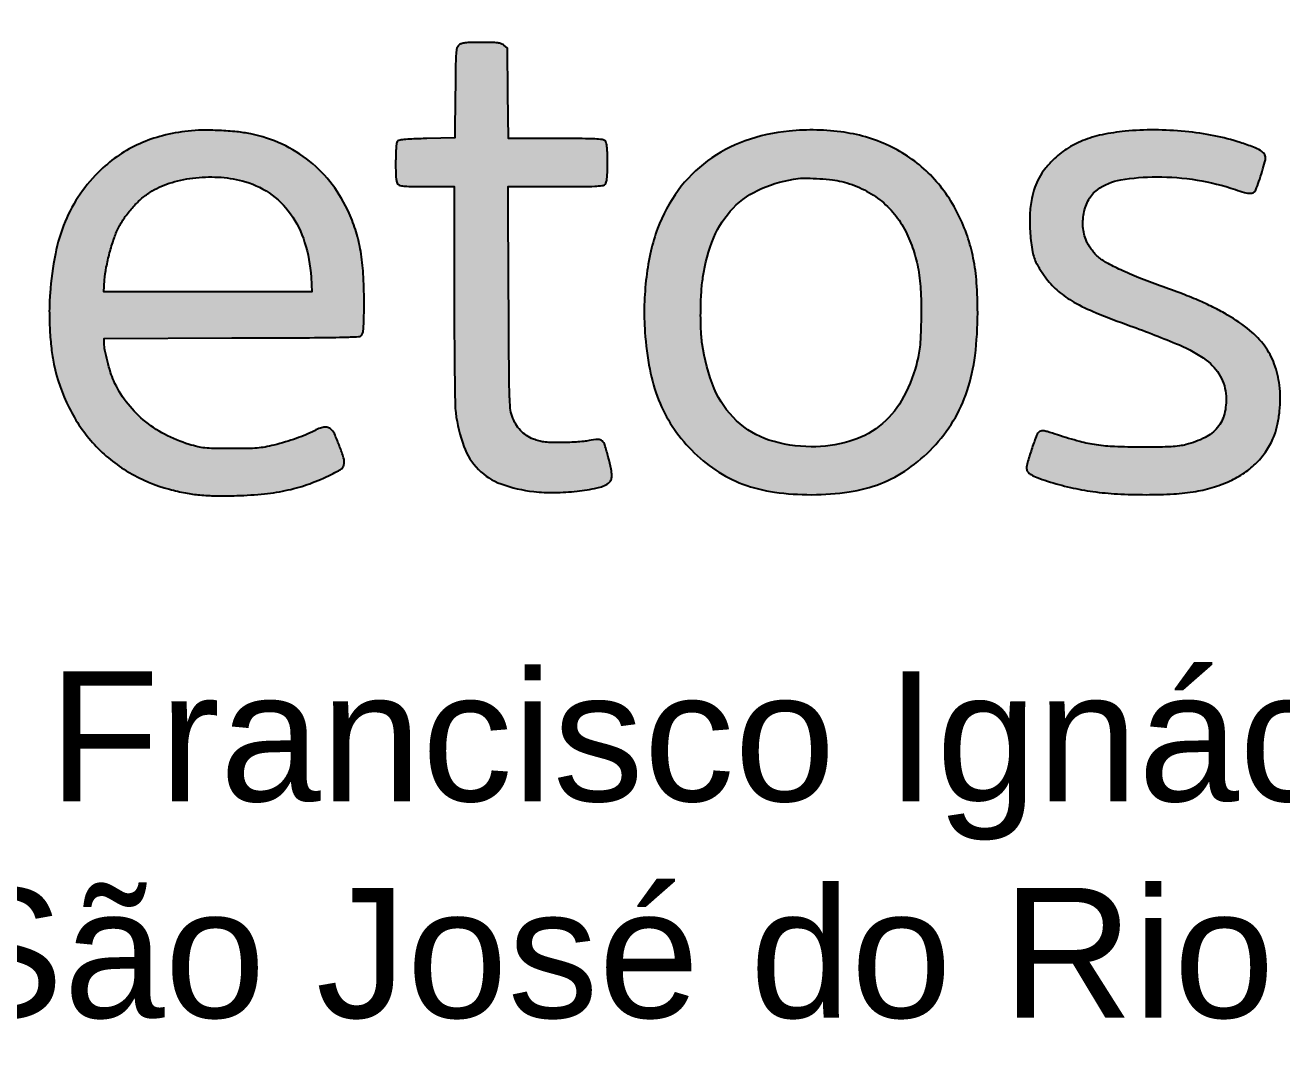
# Model space of a CAD drawing. Header units: millimetres. Extents: x -967 to 563, y -1588 to 506.
# Drawn here: x 131.407 to 131.968, y -279.747 to -279.286 of the extents above; entities that cross this region are included whole.
import ezdxf

# ---------------------------------------------------------------- set-up
doc = ezdxf.new("R2010")
doc.units = ezdxf.units.MM
doc.linetypes.add('CONTINU', pattern=[0])
doc.styles.add('TQS_ARIAL', font='arial.ttf')

# ---------------------------------------------------------------- blocks, each defined once
blk = doc.blocks.new('LOGO AVILLA BR')
h = blk.add_hatch(color=256)
h.dxf.hatch_style = 2
edge = h.paths.add_edge_path()
edge.add_arc((1.275537672753501, 0.3461754363375036), 0.004608964164679929, 129.6166103327478, 165.2824144928375)
edge.add_arc((1.294421155961913, 0.3412152968844708), 0.02413302423105635, 165.2825174495331, 175.747531450545)
edge.add_arc((1.404803074068354, 0.3330076992494213), 0.1348196652668799, 175.7475220555597, 179.2803291603866)
edge.add_arc((6.628474150184616, 0.2673877264045501), 5.358902885535247, 179.2802869849118, 179.528950570421)
edge.add_line((1.269752369942921, 0.3114447185996738), (1.269454988832706, 0.2752735685416638))
edge.add_line((1.269454988832706, 0.2752735685416638), (1.246801599198193, 0.2746707160407169))
edge.add_arc((1.274226782980406, -0.755882442989531), 1.030918015310978, 91.52440122290274, 92.18925958327151)
edge.add_arc((1.238796773296826, 0.1709147733045313), 0.1034438293000755, 92.18923717075911, 95.78688740320375)
edge.add_arc((1.232559566771073, 0.2324583311371242), 0.04158502025942365, 95.78679197431106, 101.2632259232672)
edge.add_arc((1.224866675074395, 0.2710864870893914), 0.00219828372376869, 101.2631299244829, 147.7566921768718)
edge.add_arc((1.225563234854661, 0.2706471034584297), 0.003021845198485168, 147.7566780784928, 174.6466468676891)
edge.add_arc((1.394871228876156, 0.2547818542386295), 0.1730715525560524, 174.6466490428446, 176.1205053567975)
edge.add_arc((1.359563252866053, 0.2571763190580612), 0.1376824775230747, 176.1205481819339, 178.3453880002037)
edge.add_arc((1.438263525596795, 0.2549029199502542), 0.216415579020473, 178.3453808541589, 179.930844372414)
edge.add_arc((1.637194677267303, 0.2546623776475769), 0.4153468761193719, 179.9307845587973, 181.0381887666393)
edge.add_arc((1.272841080253841, 0.2480595646562733), 0.05093345595484711, 181.0381082475683, 186.2321125588123)
edge.add_arc((1.240617726691653, 0.2445406886987911), 0.018518536507218, 186.2320354673566, 195.3260585367421)
edge.add_arc((1.226380276897316, 0.2406387981919522), 0.003756093410857299, 195.3259964939914, 225.0000708889717)
edge.add_arc((1.226345619063011, 0.2406041374724168), 0.00370707779137706, 225.0000402938491, 258.3097176957764)
edge.add_arc((1.231744767317281, 0.26669809192407), 0.03035375227050109, 258.3097816660903, 265.3927218589484)
edge.add_arc((1.236548629253974, 0.3263084777835417), 0.0901573908873802, 265.3926566681189, 269.3252821346985)
edge.add_arc((1.247236054057026, 1.233788403257094), 0.9977002472784098, 269.3252589709451, 269.9999721212187)
edge.add_line((1.247235568599507, 0.2360881559788055), (1.268852136331702, 0.2360881559788055))
edge.add_line((1.268852136331702, 0.2360881559788055), (1.268852136331702, 0.1501500441259935))
edge.add_arc((8.740488999070777, 0.1501565554122379), 7.471636862741906, 180.0000499313909, 180.2700275195754)
edge.add_arc((4.946581955273217, 0.1322816158216682), 3.677687710422744, 180.2701113473539, 180.7289353367059)
edge.add_arc((5.843362797261733, 0.1436943522924565), 4.574541170640308, 180.7289727399866, 181.0273689910767)
edge.add_arc((1.336843140914652, 0.06287945202718959), 0.06729695037140264, 181.0274002866281, 187.1469682157617)
edge.add_arc((1.393914950026925, 0.07003577151813545), 0.1248156803990633, 187.1470295108356, 199.878332354068)
edge.add_arc((1.324390906127945, 0.04489820195939842), 0.05088672745516368, 199.8783849938764, 224.7620172247497)
edge.add_arc((1.323307381940282, 0.04382366908431834), 0.04936073742751201, 224.7620398714216, 250.1182539267278)
edge.add_arc((1.34532795101461, 0.1047157954702413), 0.1141122356198253, 250.1183170347021, 263.674023472796)
edge.add_arc((1.347648797582139, 0.1256518552740005), 0.1351765402341149, 263.6740757244841, 270.7558710957235)
edge.add_arc((1.347007005728329, 0.1742895866651821), 0.1838185057747495, 270.7559036047467, 276.3803030235398)
edge.add_arc((1.348493539826308, 0.1609960748327808), 0.1704421370425626, 276.3802845962259, 281.8381652745567)
edge.add_arc((1.377954841570784, 0.02044078821188577), 0.02683239887155211, 281.8380659906771, 303.2338763031964)
edge.add_arc((1.389746206873724, 0.002444936602429948), 0.005317590695407823, 303.2338064728178, 337.2221489291472)
edge.add_arc((1.386497689244123, 0.00380901742934725), 0.0088408822377053, 337.22210589227, 360.4547036535307)
edge.add_arc((1.367846339966036, 0.003660961114519523), 0.02749281914960324, 0.4547759341466349, 12.02624356497496)
edge.add_arc((1.162986161801541, -0.03998173004291061), 0.2369501586940634, 12.02629881604184, 14.39780107637092)
edge.add_arc((1.198242454206451, -0.03093119453416193), 0.2005507308546546, 14.39788396515265, 17.29300028892866)
edge.add_arc((1.382756526207174, 0.02651381009779641), 0.007301225490614173, 17.29301182846748, 49.16628350739906)
edge.add_arc((1.384540718020872, 0.02857836502441558), 0.004572539456430215, 49.16623239977959, 94.04598797699266)
edge.add_arc((1.388440123598684, -0.02654892009304888), 0.05983756391387909, 94.04604906805596, 100.8910878164941)
edge.add_arc((1.3675141237064, 0.0822090130988613), 0.05091524870807418, 275.90698557686056, 280.89116166221845, ccw=False)
edge.add_arc((1.354241260384697, 0.2104927189831187), 0.1798837646185134, 273.9590470064355, 275.90705659621995, ccw=False)
edge.add_arc((1.353026680571304, 0.2280404396859694), 0.197473469163333, 272.03513664065883, 273.9590837201767, ccw=False)
edge.add_arc((1.354725474281395, 0.1802303331985655), 0.1496331913382089, 269.6664332402269, 272.03518559726075, ccw=False)
edge.add_arc((1.355484291568501, 0.3105783541718665), 0.2799834210093858, 268.04912636107866, 269.66644477737145, ccw=False)
edge.add_arc((1.347787556607983, 0.08461723645395125), 0.05389125739158533, 262.5662494168091, 268.0490968253448, ccw=False)
edge.add_arc((1.344880426244117, 0.06233643834714542), 0.03142160293878708, 254.9338599011533, 262.56627260344317, ccw=False)
edge.add_arc((1.347205512397949, 0.07097403861159535), 0.04036666660260647, 248.6084657383092, 254.9339174313339, ccw=False)
edge.add_arc((1.343542443912071, 0.06162291254008778), 0.03032367752876137, 236.4335704852871, 248.6084587636906, ccw=False)
edge.add_arc((1.34151623414985, 0.0585692688662931), 0.0266589448393073, 223.0239477298606, 236.4334840206028, ccw=False)
edge.add_arc((1.342824430996757, 0.05979018017310977), 0.02844835910354614, 210.0867615116584, 223.023911444617, ccw=False)
edge.add_arc((1.352254017843507, 0.06525344407130262), 0.03934626534835785, 199.9415410498678, 210.0868044545763, ccw=False)
edge.add_arc((1.338428414740719, 0.06023730327407861), 0.02463881928681136, 184.5968624267241, 199.9415369598519, ccw=False)
edge.add_arc((1.543518742459611, 0.07672715927658658), 0.2303909951558155, 181.6295611739042, 184.5968583707039, ccw=False)
edge.add_arc((2.282954061461766, 0.09776262245422629), 0.9701254621767887, 180.3564241009461, 181.6295232267263, ccw=False)
edge.add_arc((30.73927737304109, 0.2747550122929994), 29.42699919628828, 180.2484199583227, 180.3563651989431, ccw=False)
edge.add_line((1.312554770912527, 0.1471674120861763), (1.312169261206662, 0.2360881559788055))
edge.add_line((1.312169261206662, 0.2360881559788055), (1.350106974062356, 0.2360881559788055))
edge.add_arc((1.350108897415254, 4.036793770034876), 3.800705614056561, 269.9999710053829, 270.3231189876866)
edge.add_arc((1.370169738519053, 0.4796212845721044), 0.2434765620163009, 270.3231215709042, 272.7232686164735)
edge.add_arc((1.377527952364659, 0.3249248029471801), 0.08860518074099705, 272.7233024411124, 276.6013981629135)
edge.add_arc((1.387282107953411, 0.2406400924529066), 0.003757929905445257, 276.6014352121832, 315.0000226561527)
edge.add_arc((1.387285353660161, 0.2406368483140255), 0.003753340891583183, 315.000005759966, 344.8169483092287)
edge.add_arc((1.372579752169628, 0.2446276047919014), 0.01899082271976533, 344.8169375828298, 353.7844190735992)
edge.add_arc((1.339511658557001, 0.2482291090024802), 0.05225446124221666, 353.7843528295652, 358.91146959587)
edge.add_arc((0.9632250110485643, 0.2553792458511168), 0.4286090354804777, 358.9114137965767, 360.0000254201079)
edge.add_arc((0.9632250110485643, 0.2553796261684056), 0.4286090354804777, 359.9999745798921, 361.0885862034233)
edge.add_arc((1.339511658557001, 0.2625297630170422), 0.05225446124221666, 1.088530404129929, 6.215647170434815)
edge.add_arc((1.372579752169713, 0.2661312672276068), 0.01899082271967604, 6.215580926451704, 15.18306241722106)
edge.add_arc((1.387285353660133, 0.2701220237054827), 0.003753340891607044, 15.18305169056048, 44.99999423982334)
edge.add_arc((1.387282486317815, 0.2701191558938518), 0.003757396257868862, 44.99999930632236, 83.37964767098481)
edge.add_arc((1.377555970510826, 0.1863152504399181), 0.08812385688693454, 83.37970906729764, 87.27017712286819)
edge.add_arc((1.370210221360026, 0.03224833504921776), 0.2423657916795545, 87.27023271748034, 89.67587955326186)
edge.add_arc((1.350200744373524, -3.505309832948015), 3.779980548988888, 89.67591886055483, 89.99998357350303)
edge.add_line((1.350201828080543, 0.2746707160407169), (1.31235896803733, 0.2746707160407169))
edge.add_line((1.31235896803733, 0.2746707160407169), (1.312006815366004, 0.3109497935762704))
edge.add_line((1.312006815366004, 0.3109497935762704), (1.311654663900384, 0.3472288711118381))
edge.add_line((1.311654663900384, 0.3472288711118381), (1.308808254823106, 0.3495323536381534))
edge.add_arc((1.304147622277981, 0.3437732277916012), 0.007408712859681635, 51.0181241533484, 70.49338731787776)
edge.add_arc((1.302057568998862, 0.3378733087029246), 0.0136678955509196, 70.49332407226696, 82.80761537020365)
edge.add_arc((1.298502473175319, 0.3097017369317427), 0.04206289796989453, 82.80761166589102, 88.97344133536154)
edge.add_arc((1.290554537700558, -0.1338620854124457), 0.4856979215770212, 88.97346162585617, 89.999965947264)
edge.add_arc((1.290554438706863, -0.09533370351205406), 0.4471695396767025, 89.9999503292082, 91.07641551849012)
edge.add_arc((1.283039121140121, 0.3046461980859618), 0.04711904076376817, 91.07639972680757, 96.70194437104504)
edge.add_arc((1.279424263222609, 0.3354089883123521), 0.0161445922573543, 96.70193643533555, 107.2984526906369)
edge.add_arc((1.27639300086588, 0.3451421395292584), 0.005950339754788522, 107.2983452691098, 129.6166545483568)
h = blk.add_hatch(color=256)
h.dxf.hatch_style = 1
edge = h.paths.add_edge_path(flags=16)
edge.add_arc((1.081835764568979, 0.174530275911394), 0.06835616128321352, 55.666269831948796, 75.78324642479902, ccw=False)
edge.add_arc((1.081782712607549, 0.1744525849200897), 0.06845023785117481, 35.569997283545774, 55.66627832425752, ccw=False)
edge.add_arc((1.072342891874257, 0.1677017110366847), 0.08005560357830004, 17.17804572534061, 35.570055480364715, ccw=False)
edge.add_arc((1.034348614882504, 0.155956295363012), 0.1198239310947659, 3.5829089780220897, 17.17812514347969, ccw=False)
edge.add_line((1.153938339810963, 0.1634444296122837), (1.154674431154604, 0.1516888058434489))
edge.add_line((1.154674431154604, 0.1516888058434489), (1.07111994383385, 0.1516888058434489))
edge.add_line((1.07111994383385, 0.1516888058434489), (0.9875654577188868, 0.1516888058434489))
edge.add_line((0.9875654577188868, 0.1516888058434489), (0.9882975666188258, 0.1610330196084107))
edge.add_arc((1.083415202141111, 0.1535807291604243), 0.09540912545595617, 169.2929275097871, 175.5201333653411, ccw=False)
edge.add_arc((1.149930012045729, 0.1410042900621704), 0.1631024542042382, 165.1252917793529, 169.2929856760687, ccw=False)
edge.add_arc((1.146141374455169, 0.1420105783570591), 0.1591824553617595, 160.9289596588619, 165.1252919074585, ccw=False)
edge.add_arc((1.068482479518252, 0.1688583777467443), 0.07701367604208684, 153.7056297515299, 160.9289223783411, ccw=False)
edge.add_arc((1.055368921931745, 0.175337851549159), 0.06238668136345261, 145.1839086001303, 153.7055911594851, ccw=False)
edge.add_arc((1.076142783762549, 0.1608908626738383), 0.0876902151664864, 138.5815280967545, 145.1838417945382, ccw=False)
edge.add_arc((1.075223318952652, 0.1617019035987965), 0.08646416340882307, 131.9400054474638, 138.5814767501211, ccw=False)
edge.add_arc((1.055594225961187, 0.1835481007720432), 0.05709483208180297, 122.8759056725132, 131.9399528447973, ccw=False)
edge.add_arc((1.059534592313128, 0.1774513759851146), 0.06435407034086141, 107.61120708141999, 122.87579654013521, ccw=False)
edge.add_arc((1.07233677917921, 0.1371206522773747), 0.1066679364290634, 97.15640531045909, 107.61112753862449, ccw=False)
edge.add_arc((1.073412430154548, 0.1285525230350117), 0.1153033208280762, 87.0668881923325, 97.15633982438248, ccw=False)
edge.add_arc((1.074230024656259, 0.1445096189809902), 0.09932529304619679, 75.78324366365109, 87.06688657346677, ccw=False)
edge = h.paths.add_edge_path()
edge.add_arc((1.072859068436316, 0.1287135945576239), 0.1529880882911726, 96.56987208664141, 104.3883990158525)
edge.add_arc((1.063811006621677, 0.1639832148933635), 0.1165763657113814, 104.388411357185, 113.9741312438071)
edge.add_arc((1.060495508998628, 0.1714392764347394), 0.108416379303064, 113.9741901458961, 123.9401196721954)
edge.add_arc((1.062354258572952, 0.1686775414223121), 0.1117453626684805, 123.9401759522433, 133.6826072898162)
edge.add_arc((1.072389513566463, 0.1581698307558383), 0.1262752741009367, 133.6825972539155, 145.2938408259344)
edge.add_arc((1.064141608874451, 0.1638822864597529), 0.1162423242865885, 145.2938505082388, 157.6488183499272)
edge.add_arc((1.086308114223698, 0.1547680847928063), 0.1402094399123473, 157.6488504586659, 168.7660462386638)
edge.add_arc((1.207332894592724, 0.1307299000304738), 0.2635983850818197, 168.7660265287587, 175.6969313385128)
edge.add_arc((1.140008094432915, 0.1357955300692453), 0.1960832806665144, 175.696880839175, 179.8503700650084)
edge.add_arc((1.214101711704188, 0.1356020349814884), 0.2701771505930519, 179.8503707921385, 183.1166966031908)
edge.add_arc((1.200404748357869, 0.1348562497828993), 0.2564598986644756, 183.1167008489282, 186.4446641593931)
edge.add_arc((1.077891570733954, 0.1210173856810428), 0.1331675921278311, 186.4446231861183, 191.8793694391446)
edge.add_arc((1.090594136945754, 0.123689510517238), 0.1461481714486235, 191.8793889533682, 206.4787419810646)
edge.add_arc((1.073312615889932, 0.1150814800656121), 0.1268414586725657, 206.4788284577881, 222.7146765214239)
edge.add_arc((1.070132056995249, 0.1121452414991495), 0.1225127808400154, 222.7147471394852, 239.2620605858814)
edge.add_arc((1.072658674859582, 0.1163941443279555), 0.1274561575281671, 239.2620617016842, 255.3257343026089)
edge.add_arc((1.090609718789864, 0.1849450852214289), 0.1983184992589239, 255.3257493945798, 259.1254864805151)
edge.add_arc((1.075820527945467, 0.1079621861813536), 0.1199278945258411, 259.1255482775168, 264.6638259420188)
edge.add_arc((1.078779356812163, 0.139639568717115), 0.1517431618133898, 264.6638131891679, 269.4718278878951)
edge.add_arc((1.081705162763058, 0.456958538473387), 0.4690756198247651, 269.4717584891748, 271.5448924280465)
edge.add_arc((1.086287177699035, 0.2870783429165158), 0.2991336423644396, 271.5448260297804, 275.8355493534407)
edge.add_arc((1.100187324423644, 0.1510731465037765), 0.1624199724911136, 275.8355557589973, 282.6130451870873)
edge.add_arc((1.104982264357005, 0.1296436767199651), 0.140460609473981, 282.61313961357, 289.9655608533963)
edge.add_arc((1.096330258261105, 0.1534591850402478), 0.1657990318012056, 289.9655860953183, 296.4582106555886)
edge.add_arc((1.067743307997091, 0.2109006904571658), 0.2299608605622265, 296.4582024731542, 298.1032506419414)
edge.add_arc((1.168971127041772, 0.02134372180512401), 0.01506806004742102, 298.1032409473575, 310.1302607604049)
edge.add_arc((1.175491517856244, 0.01360880966505817), 0.004951521005445599, 310.1302174381944, 335.1443009350107)
edge.add_arc((1.173633894580973, 0.01446934645510112), 0.006998784496011726, 335.144286559028, 354.4450212769636)
edge.add_arc((1.169476284507368, 0.01487369780355152), 0.01117601103251638, 354.4450611057454, 377.6481697940827)
edge.add_arc((0.9952438628465075, -0.0405573663604315), 0.1940134788342512, 17.6481755205615, 20.5481039205671)
edge.add_arc((1.010471441674298, -0.03484937515506203), 0.1777512428085946, 20.54808690078054, 23.71107146187735)
edge.add_arc((1.158509895140867, 0.03016908441303201), 0.01606394030967881, 23.71106905274305, 42.14474918649739)
edge.add_arc((1.165777345185262, 0.03674606148956627), 0.006262284448920647, 42.14464999893547, 68.4449222498135)
edge.add_arc((1.165586456327361, 0.0362628321578029), 0.006781850751854909, 68.44489900633984, 93.219809478294)
edge.add_arc((1.16591161817982, 0.03048283857143019), 0.01257098333704258, 93.2198339507627, 110.3310942599076)
edge.add_arc((1.177445632927913, -0.0006458627341885403), 0.04576781362523225, 110.3310350552297, 116.8731231469728)
edge.add_arc((1.107196141234539, 0.1379846506454072), 0.1096458612012452, 292.81309496453343, 296.8731075006798, ccw=False)
edge.add_arc((1.092445315334857, 0.1730527022132549), 0.1476899817125015, 289.56560930767705, 292.81314589812405, ccw=False)
edge.add_arc((1.085215125908121, 0.193395307867263), 0.1692792671079235, 286.5312587340441, 289.5656950718778, ccw=False)
edge.add_arc((1.071318243710664, 0.2402151838132482), 0.2181180234217956, 284.0221372847728, 286.5313629783716, ccw=False)
edge.add_arc((1.096513576671271, 0.1393277391047008), 0.1141320565667388, 280.3535258479064, 284.0222049933103, ccw=False)
edge.add_arc((1.105598670731638, 0.08959953736091109), 0.06358076595262546, 274.6684745980906, 280.3535705768867, ccw=False)
edge.add_arc((1.101501188420286, 0.1397746588834394), 0.1139229170894442, 270.75355583541585, 274.66853937417466, ccw=False)
edge.add_arc((1.091825375054725, 0.8753187371079605), 0.8495306334540882, 269.8637338044092, 270.75364737921103, ccw=False)
edge.add_arc((1.092287388586271, 1.069955299816399), 1.044167744506462, 269.09716798446254, 269.8637826551326, ccw=False)
edge.add_arc((1.077182502989871, 0.111450085893722), 0.08554352058671115, 264.3082299259032, 269.0972307635073, ccw=False)
edge.add_arc((1.07300285450134, 0.06951517009794372), 0.04340082698181156, 256.7661095293772, 264.30832301499055, ccw=False)
edge.add_arc((1.088032324380947, 0.1334237090201924), 0.1090528361821299, 252.9760106556788, 256.7661246896215, ccw=False)
edge.add_arc((1.088326971233016, 0.1343859746461078), 0.1100592018721753, 241.8901333164894, 252.97600462400328, ccw=False)
edge.add_arc((1.082886661024901, 0.124201627239799), 0.09851286447713806, 229.8435201964711, 241.89019543988178, ccw=False)
edge.add_arc((1.078941654136429, 0.1195262338173535), 0.09239548080427788, 217.3862151983409, 229.8435565052743, ccw=False)
edge.add_arc((1.071291764689676, 0.1136804060830485), 0.08276768196726739, 203.8572508875391, 217.386236416767, ccw=False)
edge.add_arc((1.053843103885356, 0.105963787762974), 0.06368884651639778, 197.3277525305134, 203.8572457992265, ccw=False)
edge.add_arc((1.159985625635585, 0.1390796347157846), 0.1748773991775073, 194.2549631526698, 197.3276662771561, ccw=False)
edge.add_arc((1.164449145853155, 0.1402136201106714), 0.1794827151936358, 191.3715283840083, 194.2549582263213, ccw=False)
edge.add_arc((1.016384616297557, 0.110435109709627), 0.02845336508504293, 180.1241887335149, 191.3714795034074, ccw=False)
edge.add_line((0.9879313180503857, 0.1103734370238385), (0.987922870881107, 0.1142720057767548))
edge.add_line((0.987922870881107, 0.1142720057767548), (1.090505226655296, 0.1145934045306092))
edge.add_arc((0.9363766650676553, 49.29491750246321), 49.18056561276199, 270.1795613862295, 270.2567960940893)
edge.add_arc((1.151960577685543, 1.194622892074406), 1.079787884854327, 270.2567980991228, 271.4620610056907)
edge.add_arc((1.16995049226739, 0.489807739370022), 0.3747431795292095, 271.461955097259, 273.3682563089257)
edge.add_arc((1.191745691267414, 0.1194873474360776), 0.00378196406112613, 273.3682481479757, 323.8288201967964)
edge.add_arc((1.190914409314871, 0.1200951103959653), 0.004811723984629906, 323.8288352955366, 351.9731961960655)
edge.add_arc((1.134476015776301, 0.1280540364873275), 0.06180853766521684, 351.9731033253668, 356.3194983744671)
edge.add_arc((1.057648575453442, 0.1329959937241512), 0.1387947606398072, 356.3194969315139, 359.3317063753283)
edge.add_arc((0.1509961200118539, 0.1435712341886699), 1.045508889055781, 359.331726353472, 360.011481488316)
edge.add_arc((0.8140147285537864, 0.1437040703619914), 0.3824902672069416, 0.0114853796848334, 3.359383392185157)
edge.add_arc((1.028308129586378, 0.1562830951340999), 0.1678279892205363, 3.359352080616793, 9.556327985475606)
edge.add_arc((1.068222867312727, 0.1630029328599392), 0.1273515453695665, 9.556303442685495, 16.79241755670925)
edge.add_arc((1.071207794327904, 0.1639036861658951), 0.1242336701629795, 16.79242562826128, 24.16430733772173)
edge.add_arc((1.077144641207383, 0.1665674530999439), 0.1177266120609829, 24.16426902501981, 37.18480280562331)
edge.add_arc((1.085591179975552, 0.1729753783056935), 0.1071244649868754, 37.18472450276804, 51.16015154361194)
edge.add_arc((1.085966154996044, 0.1734412511649026), 0.1065264317297693, 51.16009702444817, 65.17776500244128)
edge.add_arc((1.082398929940069, 0.1657291479770464), 0.1150235859694091, 65.17771952358812, 78.41138039050914)
edge.add_arc((1.083865783739441, 0.1728828562119702), 0.107721038361455, 78.4113226095987, 84.36622220384018)
edge.add_arc((1.068200898285824, 0.0140859282206236), 0.2672887449181057, 84.36618191060477, 87.38664051759763)
edge.add_arc((1.068237210672038, 0.01488469102353918), 0.2664891571596836, 87.38660919179664, 90.40569293880272)
edge.add_arc((1.067075572592557, 0.1789303226612446), 0.1024394126843197, 90.40565689266303, 96.56988344090239)
h = blk.add_hatch(color=256)
h.dxf.hatch_style = 1
h.paths.add_polyline_path([(1.423079525936259, 0.1633838504030507, 0.02353584182521338), (1.42141564861592, 0.1411542128406325, 0.02489639551091055), (1.421899800731325, 0.1192853974533818, 0.02909894459999575), (1.425804210247662, 0.08944391119113959, 0.04689859323244809), (1.432933289666295, 0.06483805445276403, 0.05178432783124731), (1.443873587757594, 0.04378331874073638, 0.04711840648996726), (1.459219171506675, 0.02468434512759643, 0.05287152506155338), (1.478688766231642, 0.008479836107028405, 0.05818434164119352), (1.500533106033345, -0.002678102036952623, 0.05368677407286269), (1.5258481358361, -0.009108032178474446, 0.03578846707572921), (1.555725988021209, -0.0112004906604426, 0.03616723847103345), (1.585919026971709, -0.008964274265622407, 0.05628464949138481), (1.611123725850376, -0.002294823303941484, 0.06024275007734658), (1.632962968167391, 0.009395332632820441, 0.04950861826228114), (1.653022287001676, 0.02666306255603956, 0.05415812909390383), (1.66934198790122, 0.0480018721534492, 0.0560398415392564), (1.680479804078544, 0.07211361456111831, 0.04980539679134067), (1.686867380729694, 0.1005133464675367, 0.03049692315479803), (1.688952772429417, 0.1348088732999599, 0.01762808655270576), (1.688097875397887, 0.1588832646296368, 0.03085231122650826), (1.685464674459098, 0.1786501108429235, 0.03459880670318454), (1.680710960928565, 0.196286129765852, 0.03101204080654335), (1.673427299400629, 0.2137831052291261, 0.08023788698154762), (1.65099511887081, 0.2454317582087242, 0.08420192556797029), (1.620069765148912, 0.2677936397341512, 0.07891632352600444), (1.581742142024126, 0.2796725610175912, 0.06004690040010136), (1.537723973494536, 0.2806889799172296, 0.06134803641389077), (1.502266482545849, 0.2727821278264173, 0.07402142060389996), (1.472186205463686, 0.2567484309637678, 0.0756800448469599), (1.448575978998321, 0.23298810564485, 0.06806651883233154), (1.432074965705169, 0.2024380401732202, 0.03499196511651913), (1.426692830392938, 0.1843596395832634, 0.02441152926083234)])
h.paths.add_polyline_path([(1.468469943630964, 0.1634523569923516, -0.06111208296633017), (1.477235172406751, 0.1951849433009727, -0.0944919339350632), (1.492777489387436, 0.2189076531796275, -0.09872688251494466), (1.515394063133357, 0.2345657125239597, -0.07213091720157708), (1.544958667955171, 0.2425804345234752, -0.03606154849345384), (1.551889529887916, 0.2429177128107938, -0.01160100007643454), (1.562177895136585, 0.2424372273088835, -0.01181790043715634), (1.57254706272073, 0.2414648195994857, -0.03071868648700468), (1.579923867292962, 0.2401334522513707, -0.05076909507572722), (1.596119416718636, 0.2343784694558764, -0.05509897195341232), (1.610345321653341, 0.2255983536632868, -0.05586100000000001), (1.622150556565941, 0.2140440199330982, -0.0548218818999881), (1.63119093468265, 0.2000937255501469, -0.03631212117160676), (1.637415257505268, 0.1850741910520384, -0.03712323049319365), (1.641348407886881, 0.1694140054929676, -0.03191725962143521), (1.643303049227001, 0.1513928212276312, -0.01718881220448979), (1.643523310157633, 0.1290412927489228, -0.003956174132771094), (1.643084648656327, 0.1155206522427363, -0.01607239916575708), (1.642488481533832, 0.1073105700261721, -0.02286025775714256), (1.641483306264973, 0.1006750673992656, -0.01548331056539789), (1.639761252328441, 0.09322029350597916, -0.06660862195347278), (1.627896762485875, 0.06443890548237619, -0.09637963000198392), (1.609886040886863, 0.04374521646437302, -0.0972981699125534), (1.585569816469132, 0.03144061145795263, -0.0690538927725294), (1.555207074291047, 0.02726765884811755, -0.07840519984862135), (1.521463383743821, 0.03263698674869886, -0.1112863630438502), (1.495429065499962, 0.0480997128428271, -0.1053020148292425), (1.47759345410708, 0.07398312851601929, -0.06461913918554336), (1.467872680944481, 0.10987834301487, -0.0243190602909023), (1.466857794777951, 0.1215440366480891, -0.01232125951543823), (1.466658608264453, 0.1362876477905388, -0.0123189056685919), (1.467192293586777, 0.1512017667084962, -0.02175945923150073)], flags=16)
h = blk.add_hatch(color=256)
h.dxf.hatch_style = 1
h.paths.add_polyline_path([(1.730814341966266, 0.2137281023263427, 0.02686205335675643), (1.731136280261211, 0.19836285722144, 0.02668900091273929), (1.733004336610549, 0.183851418331912, 0.07220450362417807), (1.736316640782263, 0.1740389370654896, 0.02378194161534107), (1.737419195095072, 0.1721010077625067, 0.00574579180026831), (1.739429502585921, 0.1690077863314201, 0.005885409597442407), (1.741821734935513, 0.1655078585014422, 0.005818440203307466), (1.744306285219153, 0.1620494903699949, 0.06013863963136798), (1.753728650081797, 0.1520310965337615, 0.04587216739165174), (1.766129164471096, 0.1434701343683571, 0.03142087352506939), (1.783928141185783, 0.1348780981906685, 0.01025401035338903), (1.811167046898504, 0.1244256255548066, -0.01288301272284307), (1.850849769542492, 0.1089582170836962, -0.05882279312024907), (1.872360367272819, 0.09678625897228699, -0.1079058672341633), (1.883668538166773, 0.08398039417272685, -0.1143452402020519), (1.888306713550463, 0.06789227308601653, -0.0726198764615863), (1.886996559928093, 0.05369165841931078, -0.1134144830552804), (1.881537670369994, 0.04275204667672483, -0.1040838819087958), (1.871442511444286, 0.03467721654502043, -0.06416217249319646), (1.853404484042983, 0.02831490230536815, -0.02515038994936364), (1.844210049762381, 0.02733491230803509, -0.0113198627134129), (1.834881995663523, 0.02702459058353668, -0.002938191988718949), (1.819858288940111, 0.02695337492681915, -0.009278574651744156), (1.798868049104641, 0.02736678497721812, -0.0268141916263173), (1.784391765648564, 0.02870040173185373, -0.02913527374549668), (1.770813240450195, 0.03150573881019625, -0.01267203962728609), (1.753137446545423, 0.03672909138737168, 0.003273049249543811), (1.744704666083351, 0.03939438518054317, 0.04188477517633356), (1.741470226199397, 0.0401036259192864, 0.1234848699000966), (1.739521593143365, 0.03988133343294464, 0.2297320840106676), (1.73643885795903, 0.03725938339647428, 0.007821036052347921), (1.732190353588237, 0.02501521164776932, 0.00834878865246284), (1.728923374923085, 0.01451515113407709, 0.07135734128834877), (1.728225742068645, 0.00965176922930766, 0.253440838383168), (1.729735633424042, 0.006200208572920474, 0.0656952030701348), (1.736612588361908, 0.002575040959186481, 0.01083763466897852), (1.745080165291171, -0.0003466419697701895, 0.02088419368324542), (1.763322039899066, -0.005371979056818077, 0.02264748627737297), (1.781432524677314, -0.008700591951537717, 0.0207530230615407), (1.801088760199434, -0.01057315329870789, 0.01319179545791773), (1.824074855335908, -0.01119615373453087, 0.01442299564653009), (1.846314815294733, -0.01057039362669343, 0.02800125387614109), (1.863967990866939, -0.008567744493618079, 0.03361187018856873), (1.878933464389377, -0.004966492882758189, 0.03680740695079375), (1.892818803544884, 0.0005300808353041475, 0.04134490825480615), (1.90442054958848, 0.007376953362239647, 0.04894386965021188), (1.914044587362412, 0.01570959296161334, 0.05059678493243913), (1.921608576827452, 0.02549047258365533, 0.04982562331245204), (1.927099931544404, 0.03664130655137399, 0.03952254386319563), (1.929600002647817, 0.04536756737851988, 0.0248676855818109), (1.931188687052327, 0.05585818758373762, 0.0245017578598251), (1.93174987673865, 0.06672900523611247, 0.03228704594401883), (1.931135398809658, 0.07663241561679968, 0.0550133691372613), (1.92698118375796, 0.09387398807263025, 0.07243476719815208), (1.91936370417173, 0.1081220571676482, 0.06491529738230725), (1.907280758620033, 0.1207023888187138, 0.0348323779451725), (1.889564230285828, 0.1329868860234455, 0.01808505481626959), (1.879221126751389, 0.138643722682346, 0.01359314664321767), (1.867472168379493, 0.1441336753047153, 0.01121783060901943), (1.853323800070939, 0.1499081979050914, 0.005928857815757753), (1.835533810384817, 0.156466883085443, -0.009223972162889584), (1.818228302756069, 0.1629768112428707, -0.01468331758121635), (1.80370872717657, 0.1692463232089807, -0.0167311345634038), (1.792323036563204, 0.1750361335035109, -0.06178967671031147), (1.784078858627225, 0.1810132993580567, -0.02642477470360157), (1.780729421516753, 0.1850115682622686, -0.02496717952802947), (1.777885895108682, 0.1892168272203492, -0.1013476551732388), (1.773622600050373, 0.2023487839766602, -0.07504188235313633), (1.774088755511457, 0.2146448182209042, -0.0784015500879674), (1.778071873370806, 0.2257570127686819, -0.1112605601571626), (1.784987608087448, 0.2336060363028878, -0.1147940522124305), (1.803752359529085, 0.2415026787499244, -0.04233760580825714), (1.832540546209117, 0.2439589293378503, -0.03996355282202824), (1.865009174631467, 0.2413756872013408, -0.04289180488300225), (1.89586654500539, 0.2336603305748497, 0.01446609071091178), (1.903175489899724, 0.2313849018270275, 0.06463072126087065), (1.907608309296677, 0.2307430391693543, 0.1331714325670404), (1.910378300430608, 0.2314505358765047, 0.1686167251623999), (1.912113186534015, 0.2334212133349922, 0.01463941683224201), (1.914640292686613, 0.2401660328989266, 0.00878168665829433), (1.917263420498841, 0.2483087991245867, 0.00621246174741894), (1.919498455948286, 0.2560331475298199, 0.06741015405475773), (1.919932837376109, 0.2592404568746645, 0.2537005322491531), (1.917928843908555, 0.2636949345897506, 0.06362169426401737), (1.910227622124381, 0.2677414774390314, 0.009262146702147063), (1.899564746848398, 0.2714917161083577, 0.03189762959674536), (1.878840472916835, 0.2769139330416124, 0.02354811883760202), (1.855370838536516, 0.280342010511518, 0.0229787562017499), (1.830961864987188, 0.2816124654677452, 0.02550324097193334), (1.807375710782594, 0.2805517164180742, 0.02787167930500404), (1.788816329671391, 0.2777150785130971, 0.04324773412106491), (1.773320173163398, 0.2730259824635226, 0.04880951483489828), (1.760308642260696, 0.2662880307263862, 0.05292013531938823), (1.749229686567162, 0.2573086511180804, 0.02885242551837454), (1.742896014379028, 0.2501778009835931, 0.04158329173369357), (1.73823564003365, 0.2431484871579954, 0.04225275702129118), (1.734854110147666, 0.2355329789262584, 0.03115216170540801), (1.732381745719351, 0.2266391447464571, 0.04405205307724835)])
for points in [[(0.5212797887583349, 1.129424311040282, 2.9e-05), (0.624409561128914, 0.8269607069385501, 2.7e-05), (0.7277271160249938, 0.52405801039491, 0.045364), (0.7322105481602534, 0.5140031589246092, 0.030236), (0.7340527810038964, 0.5111325417022954, 0.032412), (0.7361889647269209, 0.5085747145000994, 0.032505), (0.738631805048783, 0.5063208033292455, 0.030774), (0.7413895477859569, 0.5043575189091456), (0.7471956202227545, 0.5007404039033503), (0.8105896842105551, 0.5007404039033503), (0.8739837481983557, 0.5007404039033503), (0.8795040649325756, 0.5039857361546609, 0.06788), (0.8847703492685923, 0.5081324799909623, 0.0621), (0.8889187605948621, 0.5136558351018152, 0.038381), (0.8929468980244053, 0.5221367616740054, 0.00949), (0.8981977047252769, 0.5366240379294851, 0.000441), (0.9729846549263925, 0.7565014805116306, 0.000616), (1.039438895871172, 0.9532434829538374, 5.600000000000001e-05), (1.100513146058404, 1.134862409544738, 0.06275800000000001)], [(0.9084325040500119, 0.966142534649876), (0.8518742798213736, 0.7901096043675011), (0.8317795915251622, 0.7129444842437351, -0.00042), (0.8240388460479835, 0.6833215023770265, -0.0006929999999999999), (0.8174407447896783, 0.658299044686899, -3.8e-05), (0.8114624361876395, 0.6357607673259906, -0.131755), (0.8111845694128874, 0.6352769866339116, -0.093926), (0.8109604035332154, 0.6351235835808069, -0.103576), (0.8107033496382314, 0.6350697560867076, -0.107319), (0.8104534648651338, 0.6351240164289038, -0.107716), (0.8102489688568824, 0.6352769866339116, -0.112969), (0.8100008166818782, 0.6357433919112339, -2.9e-05), (0.8038899769860564, 0.658357568401982, -0.000562), (0.7971428276811423, 0.6834442805230907, -0.000341), (0.7892125622574895, 0.7131437113211234, 0.002732), (0.7753035975833882, 0.7642519451768948, 0.006053999999999999), (0.764015138685977, 0.8030287189947529, 0.003499), (0.748611160094697, 0.8524071580268782, 0.000417), (0.713633028610559, 0.9615189417195324, 8e-06), (0.6923770149021493, 1.027632595115406, 1.2e-05), (0.6740599710382469, 1.084597520521044, 3e-06), (0.658071881424604, 1.134314478112316, 0.000416)]]:
    blk.add_lwpolyline(points, format="xyb")
for points in [[(1.2725987790202, 0.3497258524110975, 0.15689), (1.27107992952088, 0.34734636585857, 0.045694), (1.27035457015748, 0.3430047957681239, 0.015416), (1.269994043864926, 0.3347010740714751, 0.001085), (1.269752369942921, 0.3114447185996738), (1.269454988832706, 0.2752735685416638), (1.246801599198193, 0.2746707160407169, 0.002901), (1.234845208666655, 0.2742830999681445, 0.015699), (1.228366675967663, 0.2738314332287928, 0.0239), (1.224437317126103, 0.273242433072582, 0.205696), (1.223007388370661, 0.2722593060368439, 0.117871), (1.222554570183036, 0.2709290348283275, 0.006431), (1.222196259976243, 0.266491568990574, 0.009708), (1.221938182437725, 0.2611518198431213, 0.006918000000000001), (1.221848104217003, 0.2551641320618643, 0.004832), (1.221915984202923, 0.2471367820657662, 0.022667), (1.222208626892467, 0.2425304053971331, 0.039701), (1.22275775920707, 0.2396460226408266, 0.130206), (1.223724321061809, 0.2379828357842939, 0.146373), (1.225594486473199, 0.2369739548897059, 0.030915), (1.229306585713346, 0.2364424222510166, 0.017161), (1.235486956005218, 0.2361573381261195, 0.002944), (1.247235568599507, 0.2360881559788055), (1.268852136331702, 0.2360881559788055), (1.268852136331702, 0.1501500441259935, 0.001178), (1.268935112949976, 0.1149438378665906, 0.002002), (1.269191871447219, 0.08549415197983024, 0.001302), (1.269557009561453, 0.06167278023575307, 0.026708), (1.270069068858675, 0.05450670872792784, 0.055608), (1.276536189559749, 0.02759545266127361, 0.109004), (1.288259411212408, 0.009065617538723814, 0.111091), (1.306520784059188, -0.002594996675981065, 0.059217), (1.332754501434238, -0.008701622432852218, 0.03091), (1.34943205416198, -0.009512922037387739, 0.024546), (1.367434258307242, -0.008390380537960596, 0.023819), (1.383459410086999, -0.005820920693906828, 0.09362899999999999), (1.392660548867923, -0.002002914737786909, 0.149399), (1.394649094013516, 0.0003861824893220955, 0.10172), (1.395338293078169, 0.003879178605103561, 0.050533), (1.39473575406052, 0.009389356565975504, 0.010348), (1.392494356901864, 0.01893657005932425, 0.012633), (1.389727714856093, 0.02868416087262915, 0.139977), (1.38753054898541, 0.03203799331140544, 0.198367), (1.384218092725234, 0.03313950852130176, 0.029876), (1.377134252709908, 0.03221085644322841, -0.021751), (1.372754006014418, 0.03156411025165085, -0.0085), (1.366661052952225, 0.03103821910666227, -0.008395), (1.360039430800811, 0.0306915294847272, -0.010336), (1.353854338968119, 0.03059967767195815, -0.007056999999999999), (1.345952930887989, 0.03075721629322459, -0.023928), (1.34081512044844, 0.03117892849751058, -0.033315), (1.336712886418013, 0.03199490864886911, -0.027607), (1.332482206222323, 0.03338824305177468, -0.053173), (1.326776378510772, 0.03635584959586424, -0.058577), (1.322026717065455, 0.04037976464650228, -0.056509), (1.318208996861387, 0.04552870977167345, -0.044296), (1.315266911475106, 0.05183395975346627, -0.067054), (1.313868851914265, 0.05826264137341752, -0.012948), (1.313220922926092, 0.07017544446344459, -0.005555), (1.312847370196721, 0.09172773003349732, -0.000471), (1.312554770912527, 0.1471674120861763), (1.312169261206662, 0.2360881559788055), (1.350106974062356, 0.2360881559788055, 0.00141), (1.371542825906033, 0.2361485943534518, 0.010473), (1.381737823702963, 0.2364196898888906, 0.016923), (1.387714127217578, 0.2369070780503648, 0.169131), (1.389939366723524, 0.2379828357842939, 0.13084), (1.390907680467649, 0.2396538344035122, 0.039148), (1.391458938440167, 0.2425714741209219, 0.022375), (1.391756689701793, 0.2472364154985911, 0.00475), (1.391834046528999, 0.2553794360097612, 0.00475), (1.391756689701793, 0.2635224565209313, 0.022375), (1.391458938440167, 0.2681873978986005, 0.039148), (1.390907680467649, 0.271105037615996, 0.13084), (1.389939366723524, 0.2727760362352285, 0.169046), (1.38771567654851, 0.273851497365726, 0.016977), (1.381752990266222, 0.2743391061711975, 0.010497), (1.371581269810036, 0.2746102487291608, 0.001414), (1.350201828080543, 0.2746707160407169), (1.31235896803733, 0.2746707160407169), (1.312006815366004, 0.3109497935762704), (1.311654663900384, 0.3472288711118381), (1.308808254823106, 0.3495323536381534, 0.08518200000000001), (1.306621507449393, 0.3507567024565361, 0.053783), (1.303768808209071, 0.3514336563812179, 0.02691), (1.299256066590942, 0.3517578837189745, 0.004479), (1.290554826366559, 0.3518358361644829, 0.004697), (1.282153961017912, 0.3517569239778027, 0.024551), (1.277540119829666, 0.3514432598215649, 0.046269), (1.274623683405821, 0.3508233417719993, 0.097691)], [(1.055354968725112, 0.2806970201417585, 0.034128), (1.034842481943002, 0.2769029811896786, 0.04185), (1.016443215026555, 0.2705024214331928, 0.043512), (0.9999638078588191, 0.261383839685152, 0.042535), (0.9851758806211706, 0.2494891993352866, 0.050707), (0.9685807776185698, 0.2300669182501593, 0.053961), (0.9566325255957793, 0.2080872066398172, 0.048546), (0.9487851041628232, 0.1820830759941572, 0.030251), (0.9444775626846251, 0.1505082494364274, 0.018125), (0.9439254824212924, 0.1363076078424825, 0.014253), (0.944324188568487, 0.1209125587024573, 0.014522), (0.9455654908048814, 0.1060702734605314, 0.023718), (0.9475760063070027, 0.09360459193044335, 0.063788), (0.959776930692783, 0.05852704765752037, 0.070961), (0.980117013716665, 0.0290388431130566, 0.072327), (1.007514283441083, 0.006843788972261677, 0.07020599999999999), (1.040371038465224, -0.006904601115422793, 0.016581), (1.053195223114869, -0.009812155110466847, 0.02417), (1.064667326558236, -0.01144596255321062, 0.020982), (1.0773805562051, -0.01209714573916187, 0.009046), (1.0943515317135, -0.01194657609282501, 0.018724), (1.116701158441259, -0.01050513406032394, 0.029581), (1.13565423219066, -0.007427156074669483, 0.032092), (1.152943277501436, -0.00237497359870531, 0.028337), (1.170201181863405, 0.005026016266015176, 0.007178), (1.176069114200999, 0.008052182696346222, 0.052526), (1.178682906612295, 0.00982296787292114, 0.10958), (1.179984375939682, 0.01152751523383699, 0.084415), (1.18059981117807, 0.01379185816439588, 0.10159), (1.180126309121107, 0.01826194193958486, 0.012654), (1.176913784102908, 0.02754013491579599, 0.013802), (1.17321779669868, 0.03662879106569505, 0.080606), (1.170420535774412, 0.0409480833448157, 0.115263), (1.16807808003955, 0.0425703919789413, 0.108524), (1.165205542129172, 0.04303397711224477, 0.07480099999999999), (1.161543898026252, 0.04227065612685976, 0.028553), (1.156757833935501, 0.04017946931446659, -0.017717), (1.149708721841392, 0.0369158851008109, -0.014171), (1.141904631034777, 0.03389054216701481, -0.013241), (1.133381578335531, 0.03111325977458534, -0.010949), (1.124167536099662, 0.02859660136971343, -0.016009), (1.11702553649215, 0.0270540296244377, -0.024811), (1.110773517180519, 0.02622971202303859, -0.017084), (1.102999462896918, 0.02586159461176862, -0.003883), (1.08980494354455, 0.0257905062448458, -0.003345), (1.075834709765047, 0.02591718364088536, -0.020899), (1.068698568678144, 0.02632830975527156, -0.032921), (1.063067246301529, 0.02726691010531113, -0.016539), (1.056104699003726, 0.02914932186237706, -0.048409), (1.036471061448879, 0.03730872428742771, -0.052612), (1.019357946583455, 0.04890961631626567, -0.05440900000000001), (1.005527833810788, 0.06342511209730617, -0.0591), (0.9955960860268931, 0.080204244265758, -0.028498), (0.993044670763851, 0.08699487370446946, -0.013408), (0.9904927744245811, 0.09601830483087781, -0.012582), (0.988489806635755, 0.104824977929141, -0.049115), (0.9879313180503857, 0.1103734370238385), (0.987922870881107, 0.1142720057767548), (1.090505226655296, 0.1145934045306092, 0.000337), (1.156800140918335, 0.1148458526325129, 0.005259000000000001), (1.17951137545603, 0.1151865438720705, 0.008318), (1.191967893628117, 0.1157119165639102, 0.223804), (1.194798709322583, 0.1172552334348467, 0.123424), (1.195678992133111, 0.1194232188330631, 0.018967), (1.196157074663347, 0.1240863793844369, 0.013144), (1.196433894886155, 0.1313771388750524, 0.002966), (1.196504988075873, 0.1437807434774072, 0.014609), (1.195847731753815, 0.1661175077442039, 0.027046), (1.193807147174681, 0.1841454199314967, 0.031584), (1.190143854872957, 0.1997954443310874, 0.032177), (1.184555526731003, 0.2147593285395857, 0.056874), (1.170936285734598, 0.2377199836539461, 0.061055), (1.152773825309055, 0.2564148363858862, 0.06124), (1.130686412893652, 0.2701261992729087, 0.057807), (1.105505253076927, 0.2784079976355258, 0.025989), (1.09444071530109, 0.2800835694938115, 0.01318), (1.080388172863962, 0.2810966836186992, 0.013174), (1.066350302650932, 0.2813671678616885, 0.026903)], [(1.537724351763018, 0.2806890166719711, 0.061348), (1.502266860907071, 0.2727822624958378, 0.074024), (1.472185573689302, 0.256747963032268, 0.075678), (1.448576049136847, 0.232988201608066, 0.068067), (1.432074921193532, 0.2024379216700538, 0.034992), (1.426692798749485, 0.1843594976774057, 0.024414), (1.42307924660193, 0.1633815677706139, 0.023533), (1.421415659451384, 0.1411546046469141, 0.024896), (1.421899747598218, 0.1192861349971679, 0.0291), (1.425804276150984, 0.08944356531269193, 0.046898), (1.432933299961235, 0.06483802835516883, 0.051788), (1.443874529080858, 0.04378189039341862, 0.047111), (1.459217679854788, 0.02468588031604213, 0.052876), (1.478688769084016, 0.008479834203470205, 0.058185), (1.50053336939186, -0.002678199966752004, 0.053687), (1.525848522822599, -0.009108087291693323, 0.035788), (1.555725988021209, -0.0112004906604426, 0.036167), (1.585918829477208, -0.00896430335308196, 0.05628300000000001), (1.611122827758066, -0.002295172807436074, 0.060246), (1.632963273206514, 0.009395546655454723, 0.049508), (1.653022316039994, 0.02666309304032666, 0.05416), (1.669342490570983, 0.0480027018936795, 0.056037), (1.680479685335939, 0.0721132571596712, 0.049806), (1.686867377808653, 0.1005133225854991, 0.030497), (1.688952772414211, 0.134808935816352, 0.017628), (1.688097879339637, 0.1588832090073993, 0.030851), (1.685464848699382, 0.1786492245315117, 0.03460299999999999), (1.680710533232741, 0.1962873684628335, 0.031009), (1.673427540893755, 0.2137826134430298, 0.08023999999999999), (1.650994786834616, 0.2454320960487593, 0.084198), (1.620070936081618, 0.2677930624320766, 0.07891799999999999), (1.58174259047945, 0.2796724964304502, 0.060047)], [(1.807375228364435, 0.2805516699923629, 0.027871), (1.788816303197336, 0.277715072942371, 0.043248), (1.773320055619394, 0.2730259354767242, 0.048811), (1.760308161992214, 0.2662877192401822, 0.05291799999999999), (1.749229688677957, 0.2573086532350146, 0.028852), (1.742896103422908, 0.2501779137065512, 0.041584), (1.73823564003365, 0.2431484871579954, 0.042253), (1.734854094465391, 0.2355329336482583, 0.031152), (1.732381745719351, 0.2266391447464571, 0.044052), (1.730814342479562, 0.213728117988353, 0.026864), (1.731136362171497, 0.1983617622159812, 0.026687), (1.733004336816919, 0.1838514172067249, 0.07220399999999999), (1.736316608604227, 0.174039000458265, 0.023783), (1.737419210154314, 0.1721009839978791, 0.005748), (1.739430304394887, 0.1690065831044052, 0.005886), (1.741822808944278, 0.1655063262330714, 0.005816), (1.744306335781459, 0.1620494216908241, 0.060138), (1.753728603271128, 0.1520311356360935, 0.045872), (1.766129063394828, 0.1434701912457683, 0.031421), (1.783928107452965, 0.134878111935123, 0.010254), (1.811166984916952, 0.1244256478921244, -0.012883), (1.850849670010859, 0.1089582588633959, -0.058823), (1.872360350318445, 0.09678627139761886, -0.107906), (1.883668538166773, 0.08398039417272685, -0.114345), (1.888306711687704, 0.06789230820901082, -0.07262), (1.886996562489969, 0.05369166902647748, -0.113413), (1.881537778910513, 0.04275217853350455, -0.104085), (1.871442539939721, 0.03467723092100528, -0.054242), (1.856284973691146, 0.0289915240145433, -0.030598), (1.85082425616082, 0.02794522888804352, -0.018061), (1.844210214276728, 0.02733492151305938, -0.01132), (1.834882047239631, 0.02702459113112354, -0.002938), (1.819859322215592, 0.02695337375376994, -0.009279), (1.79886811990815, 0.02736678226771971, -0.026814), (1.784391938550073, 0.02870037639921463, -0.029136), (1.770813075408512, 0.03150578306649265, -0.012672), (1.753137338800968, 0.03672912621883029, 0.003273), (1.744704685039892, 0.03939437932527312, 0.04188500000000001), (1.741470228247721, 0.04010362564703485, 0.123485), (1.739521593143365, 0.03988133343294464, 0.111089), (1.73781994912008, 0.03876505436527111, 0.106318), (1.735823451144313, 0.03555999627813833, 0.006731), (1.73219002053844, 0.02501420102231577, 0.008348000000000001), (1.72892336780555, 0.0145151268353203, 0.071357), (1.728225742068645, 0.009651767408286105, 0.17449), (1.729132971180178, 0.007131255570200778, 0.086315), (1.731752103658948, 0.004890980922908739, 0.045397), (1.73661262726776, 0.002575026584054285, 0.010841), (1.745082853208061, -0.0003475046785439417, 0.020881), (1.763321971151953, -0.005371963173658401, 0.022646), (1.78143125757552, -0.008700417933553695, 0.020754), (1.801088411200737, -0.01057313461673459, 0.013192), (1.824074862373578, -0.01119615373956151, 0.014423), (1.846314829025715, -0.01057039284354744, 0.028002), (1.863968471089152, -0.008567662578613522, 0.033613), (1.878934423081716, -0.004966192800921476, 0.036805), (1.892818828750677, 0.0005300930269243054, 0.041344), (1.90442033086623, 0.00737679859958007, 0.04894), (1.914043709950278, 0.01570866868519261, 0.050602), (1.921608576827452, 0.02549047258365533, 0.049827), (1.927100051892296, 0.03664162820685135, 0.039521), (1.929600000431606, 0.0453675564468341, 0.024869), (1.931188742238476, 0.05585873447176937, 0.0245), (1.931749876140657, 0.06672877394522914, 0.032288), (1.931135390997838, 0.07663247703078468, 0.055013), (1.926981203138865, 0.09387393437081926, 0.072435), (1.919363707238375, 0.1081220530106322, 0.064915), (1.907280824989357, 0.1207023355954391, 0.034838), (1.889561312850248, 0.1329886214839746, 0.018081), (1.879220454890742, 0.1386440591663813, 0.013592), (1.867472482525812, 0.1441335387895037, 0.011218), (1.853323904479595, 0.1499081579999029, 0.005929), (1.835533487240752, 0.156466997886227, -0.009224), (1.818227932211414, 0.162976958491754, -0.014683), (1.803708675836447, 0.1692463471896701, -0.016731), (1.792323076904182, 0.1750361112606242, -0.05209299999999999), (1.785268789924174, 0.1799453827283912, -0.034581), (1.783094695218693, 0.1821013556876636, -0.018993), (1.780729421516753, 0.1850115682622686, -0.018854), (1.778542897198463, 0.1881615413049929, -0.028524), (1.776908177037001, 0.1910700369556508, -0.085987), (1.773622603175511, 0.2023487561680497, -0.075045), (1.774088845682627, 0.2146452929604976, -0.078398), (1.778071848751154, 0.2257569677734068, -0.111262), (1.784987676185835, 0.2336060856332978, -0.114794), (1.803752433282398, 0.2415026913904228, -0.042338), (1.832540890049103, 0.2439589295062632, -0.039963), (1.865009069259514, 0.2413757041281883, -0.042892), (1.895866580917641, 0.23366031824429, 0.014466), (1.90317548023998, 0.2313849045304153, 0.064631), (1.907608318581993, 0.2307430390327028, 0.133171), (1.910378300430608, 0.2314505358765047, 0.168617), (1.912113188152176, 0.2334212172967653, 0.01464), (1.9146403868302, 0.2401663084632588, 0.008782), (1.91726359338611, 0.248309369968382, 0.006212), (1.919498455623682, 0.2560331463534027, 0.06741), (1.919932837376109, 0.2592404482575859, 0.16392), (1.918888474994702, 0.26234044603369, 0.09512999999999999), (1.915933307709167, 0.264991511609395, 0.046232), (1.91022762829931, 0.2677414751378677, 0.009262000000000001), (1.899564923063679, 0.2714916577762096, 0.031897), (1.878841070166288, 0.2769138168605281, 0.023546), (1.855373568017399, 0.2803417422830847, 0.022982), (1.830961157269968, 0.2816124697500584, 0.025503)], [(1.098623412054849, 0.2407929326440268, -0.088003), (1.120389478767379, 0.2309764972808068, -0.087912), (1.137460510911126, 0.214269890679617, -0.08042300000000001), (1.148827343045042, 0.1913454923203801, -0.05939), (1.153938339810963, 0.1634444296122837), (1.154674431154604, 0.1516888058434489), (1.07111994383385, 0.1516888058434489), (0.9875654577188868, 0.1516888058434489), (0.9882975666188258, 0.1610330196084107, -0.027178), (0.9896671618959942, 0.1713065907888875, -0.018187), (0.9922932042700836, 0.1828736989635757, -0.018312), (0.9956957785392433, 0.1940218921695731, -0.031528), (0.999437411523445, 0.202974134855566, -0.0372), (1.004150149458752, 0.2109571631357881, -0.028816), (1.010384081989713, 0.218902645762256, -0.028987), (1.017434814551336, 0.2260178449589745, -0.03957), (1.024601933816854, 0.2314990932340351, -0.066703), (1.040063861001897, 0.2387892679577135, -0.045649), (1.059048266201472, 0.2429576216447771, -0.044052), (1.079312512792086, 0.2437047910059533, -0.049274)], [(1.579924026830753, 0.2401334132136839, -0.050765), (1.596118312496714, 0.2343789931791491, -0.055103), (1.610345321653341, 0.2255983536632868, -0.055861), (1.622150556565941, 0.2140440199330982, -0.054822), (1.631190950755979, 0.2000936935488937, -0.036319), (1.637416238382031, 0.1850712337799791, -0.037116), (1.641348402899126, 0.1694140342299164, -0.031918), (1.643303066528517, 0.151392430291196, -0.017189), (1.64352329457563, 0.1290406574085239, -0.003956), (1.643084647038876, 0.1155206121740804, -0.016073), (1.642488445206681, 0.1073102241016244, -0.022859), (1.641483310437508, 0.1006750884084937, -0.015479), (1.639761801218668, 0.09322237379919329, -0.066613), (1.627896815183306, 0.06443899666766129, -0.09638), (1.609886040886863, 0.04374521646437302, -0.097298), (1.585569862278476, 0.03144062435679018, -0.06905399999999999), (1.555207074291047, 0.02726765884811755, -0.07840499999999999), (1.521463466569827, 0.03263695982514037, -0.111286), (1.495429200533351, 0.04809958511341961, -0.105303), (1.477593412615306, 0.07398322845253347, -0.064618), (1.4678727548403, 0.1098778006344645, -0.02432), (1.466857798398195, 0.1215439418008941, -0.012323), (1.46665863040036, 0.1362896356037311, -0.012317), (1.467192274228523, 0.1512014466189129, -0.021755), (1.468469525765244, 0.1634495430072036, -0.061117), (1.477235097585691, 0.195184762089923, -0.094493), (1.49277757551053, 0.2189077422772954, -0.098726), (1.515393951207244, 0.2345656640446663, -0.072131), (1.544958581774665, 0.2425804240691321, -0.036062), (1.551889529955758, 0.2429177128092022, -0.011601), (1.562177895136585, 0.2424372273088835, -0.011818), (1.572547149860355, 0.2414648093449472, -0.030719)]]:
    blk.add_lwpolyline(points, format="xyb", close=True)
at = {"linetype": 'CONTINU', "ltscale": 0.05, "insert": (0.06550507847722997, -0.1529460222371171), "char_height": 0.104298304413433, "width": 4.444187746362176, "attachment_point": 1, "style": 'TQS_ARIAL'}
blk.add_mtext('\\pxqc;Rua Francisco Ignácio de Carvalho, 370 - Sala 115\\P São José do Rio Preto/SP - (17) 3236-51115', dxfattribs=at)
blk = doc.blocks.new('LOGO AVILLA')
at = {"linetype": 'CONTINU'}
blk.add_blockref('LOGO AVILLA BR', (-0.001105512585212409, -0.5101263184174352), dxfattribs=at)
blk = doc.blocks.new('CARIMBO STORINI (LO) RO')
at = {"color": 7, "xscale": 0.5566025558282099, "yscale": 0.5566025558282099, "zscale": 0.5566025558282099}
blk.add_blockref('LOGO AVILLA', (141.0439586087591, 43.03688225006863), dxfattribs=at)

msp = doc.modelspace()

# ---------------------------------------------------------------- block references
msp.add_blockref('CARIMBO STORINI (LO) RO', (-10.15116960088892, -322.2420199122804))

doc.saveas('drawing.dxf')
